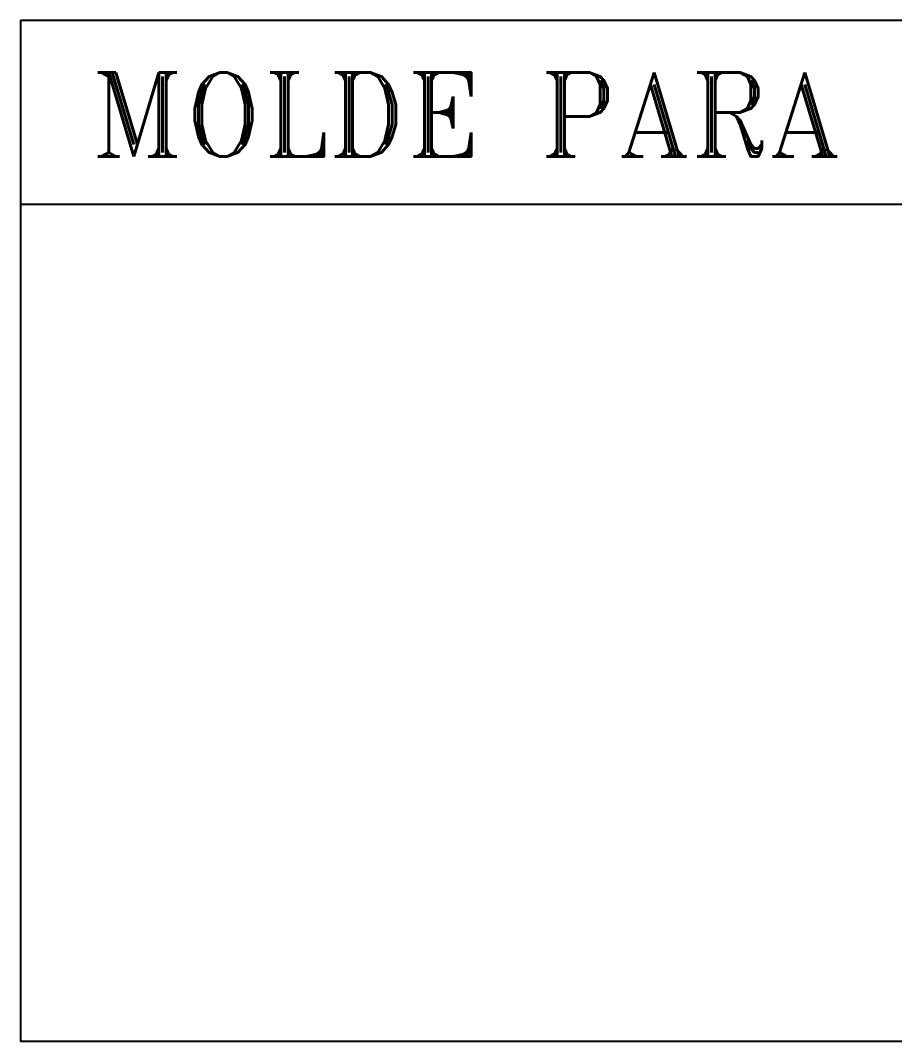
# Model space of a CAD drawing. Extents: x -800 to 12181, y -6101 to 2255.
# Drawn here: x 11257 to 11382.3, y 974.2 to 1120.6 of the extents above; entities that cross this region are included whole.
import ezdxf

# ---------------------------------------------------------------- set-up
doc = ezdxf.new("R2010")
doc.units = 0
doc.header["$MEASUREMENT"] = 0
doc.layers.add('25', color=2, linetype='CONTINUOUS')
doc.layers.add('30', color=3, linetype='CONTINUOUS')
doc.styles.add('ROMANTICBOLD', font='ROMANT.SHX', dxfattribs={"height": 10})

msp = doc.modelspace()

# ---------------------------------------------------------------- linework, layer by layer
at = {"layer": '25', "color": 2}
for p, q in [((12180.956, 1120.583, -8.914), (11256.956, 1120.583, -8.914)), ((11256.956, 1120.583, -8.914), (11256.956, 974.183, -8.914)), ((12180.956, 1094.183, -8.914), (11256.956, 1094.183, -8.914)), ((12180.956, 974.183, -8.914), (11256.956, 974.183, -8.914))]:
    msp.add_line(p, q, dxfattribs=at)

# ---------------------------------------------------------------- texts
at = {"layer": '30', "style": 'ROMANTICBOLD'}
msp.add_text('MOLDE PARA SOLDA "CABOxHASTE" (-) INSTALACAO DO CABO NA HORIZONTAL', height=12, dxfattribs=at).set_placement((11267.033, 1101.093, -8.914))

doc.saveas('drawing.dxf')
